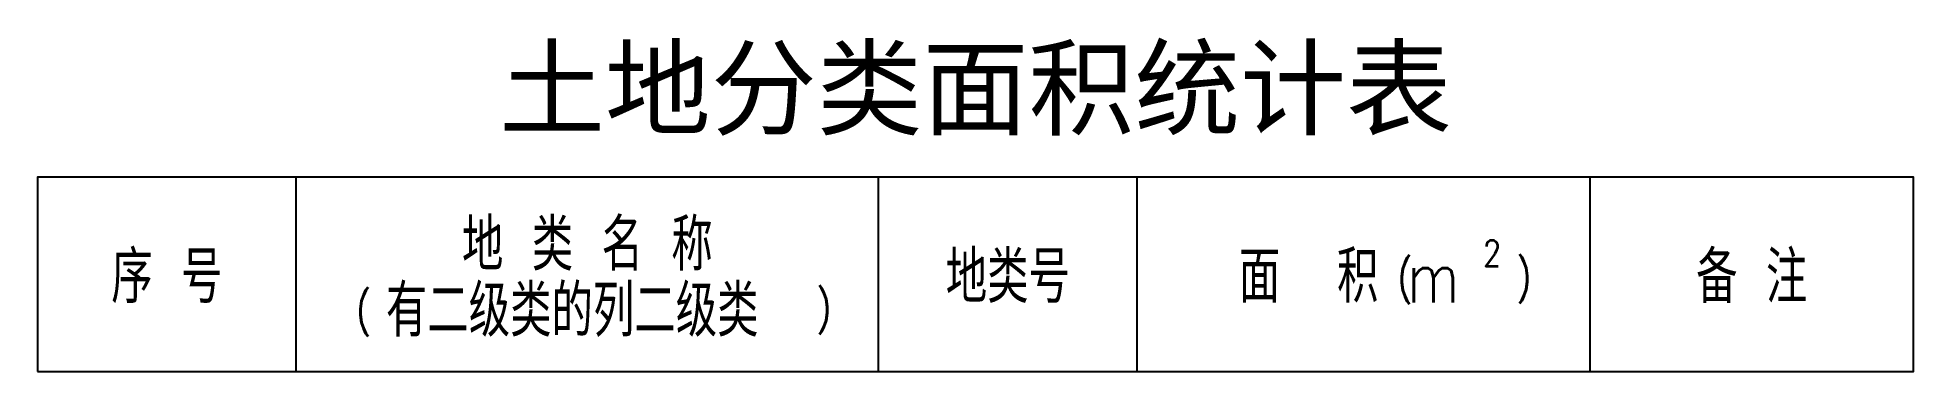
# Model space of a CAD drawing. Extents: x 0 to 145, y 0 to 26.
import ezdxf
from ezdxf.enums import TextEntityAlignment as Align

# ---------------------------------------------------------------- set-up
doc = ezdxf.new("R2010")
doc.units = 0
doc.layers.get('0').update_dxf_attribs({"linetype": 'CONTINUOUS'})
doc.styles.add('HZ', font='rs', dxfattribs={"width": 0.8, "bigfont": 'hztxt'})
doc.styles.add('宋体', font='SimSun.ttf')

msp = doc.modelspace()

# ---------------------------------------------------------------- linework, layer by layer
at = {"linetype": 'CONTINUOUS'}
for p, q in [((20, 0), (20, 15)), ((65, 0), (65, 15)), ((85, 0), (85, 15)), ((120, 0), (120, 15))]:
    msp.add_line(p, q, dxfattribs=at)
at = {"linetype": 'CONTINUOUS', "flags": 128}
msp.add_lwpolyline([(0, 0), (145, 0), (145, 15), (0, 15)], close=True, dxfattribs=at)

# ---------------------------------------------------------------- texts
at = {"linetype": 'CONTINUOUS', "style": '宋体'}
msp.add_text('土地分类面积统计表', height=6, dxfattribs=at).set_placement((72.5, 22), align=Align.MIDDLE)
at = {"linetype": 'CONTINUOUS', "style": 'HZ', "width": 0.8}
for s, p in [('地 类 名 称', (42.5, 10)), ('序 号', (10, 7.5)), ('地类号', (75, 7.5)), ('面  积 m ', (102.5, 7.5)), ('备 注', (132.5, 7.5))]:
    msp.add_text(s, height=4, dxfattribs=at).set_placement(p, align=Align.MIDDLE)
for s, height, p in [('(', 2.5, (105.1, 6.03)), ('2', 2, (111.74, 8.14)), ('(', 2.5, (24.61, 3.54)), ('有二级类的列二级类', 4, (26.93, 2.69))]:
    msp.add_text(s, height=height, dxfattribs=at).set_placement(p)
for p in [(115.49, 8.23), (61.38, 5.83)]:
    msp.add_text('(', height=2.5, rotation=180, dxfattribs=at).set_placement(p)

doc.saveas('drawing.dxf')
